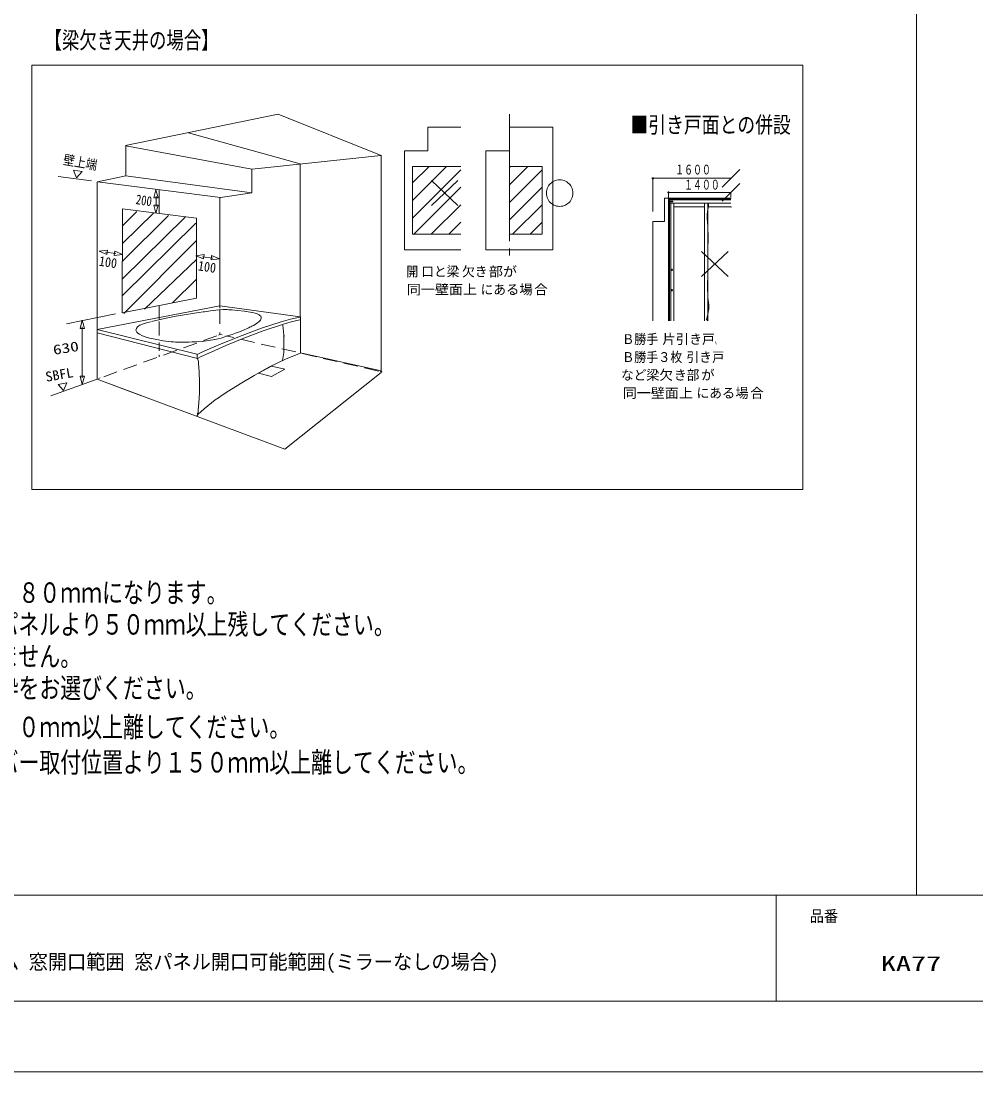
# Model space of a CAD drawing. Units: millimetres on the paper. Extents: x -305 to 305, y -152 to 152.
# Drawn here: x -177.8 to -42.8, y -148.5 to 0.1 of the extents above; entities that cross this region are included whole.
import ezdxf
from ezdxf.enums import TextEntityAlignment as Align

# ---------------------------------------------------------------- set-up
doc = ezdxf.new("R2010")
doc.units = ezdxf.units.MM
doc.linetypes.add('DASHED2', pattern=[3, 2, -1])
doc.linetypes.add('LONG_CHAIN', pattern=[21, 18, -1, 1, -1])
for name, color, linetype, lineweight in [('0-0_0', 7, 'Continuous', 9), ('0-1_VIEW0002', 7, 'Continuous', 9), ('0-2_1図面枠', 7, 'Continuous', 9), ('0-3_図面枠', 3, 'Continuous', 9), ('0-4_DEFPOINTS', 7, 'Continuous', 9)]:
    doc.layers.add(name, color=color, linetype=linetype, lineweight=lineweight)
doc.styles.add('ＭＳ ゴシック', font='')
doc.styles.get('ＭＳ ゴシック').set_extended_font_data('MS Gothic')

msp = doc.modelspace()

# ---------------------------------------------------------------- linework, layer by layer
at = {"layer": '0-0_0', "color": 4}
msp.add_line((-51.21, 138.502), (-51.21, -123.498), dxfattribs=at)
at = {"layer": '0-0_0', "linetype": 'LONG_CHAIN'}
msp.add_line((-108.74, -13.02), (-108.74, -33.187), dxfattribs=at)
at = {"layer": '0-0_0'}
for p, q in [((-115.617, -14.897), (-120.241, -14.897)), ((-120.241, -18.209), (-120.241, -14.897)), ((-108.74, -18.21), (-108.74, -14.897)), ((-145.139, -20.805), (-162.96, -17.508)), ((-126.925, -18.87), (-145.11, -20.815)), ((-120.241, -18.209), (-123.552, -18.209)), ((-112.053, -32.232), (-112.053, -18.21)), ((-108.74, -18.21), (-112.053, -18.21)), ((-117.618, -20.418), (-122.449, -25.248)), ((-120.096, -20.418), (-122.449, -22.77)), ((-115.617, -20.418), (-122.448, -20.418)), ((-122.448, -30.023), (-122.448, -20.418)), ((-106.117, -20.418), (-108.741, -23.041)), ((-108.74, -30.023), (-108.74, -20.418)), ((-108.596, -20.418), (-108.74, -20.562)), ((-167.819, -22.49), (-172.533, -21.863)), ((-145.139, -24.147), (-162.96, -21.776)), ((-115.617, -20.895), (-122.449, -27.727)), ((-104.117, -20.895), (-108.74, -25.519)), ((-77.417, -22.111), (-88.458, -22.111)), ((-88.458, -22.111), (-88.458, -26.819)), ((-86.802, -22.111), (-88.292, -22.111)), ((-76.176, -20.869), (-78.66, -23.353)), ((-149.592, -24.841), (-166.934, -22.587)), ((-158.263, -23.718), (-158.263, -27.073)), ((-115.617, -23.374), (-122.265, -30.023)), ((-116.007, -22.441), (-119.759, -25.964)), ((-119.759, -22.441), (-116.007, -25.964)), ((-104.117, -23.374), (-108.74, -27.998)), ((-76.176, -22.86), (-78.66, -25.345)), ((-158.687, -24.656), (-158.687, -26.108)), ((-149.646, -24.87), (-149.646, -40.195)), ((-79.736, -24.909), (-86.802, -24.909)), ((-86.802, -28.222), (-86.802, -24.909)), ((-86.25, -42.243), (-86.25, -25.02)), ((-77.417, -24.103), (-86.244, -24.103)), ((-86.244, -24.103), (-86.244, -26.445)), ((-86.244, -25.042), (-86.244, -42.243)), ((-86.228, -25.042), (-86.228, -42.243)), ((-86.217, -25.02), (-86.094, -25.02)), ((-86.216, -25.042), (-86.161, -25.042)), ((-86.158, -25.042), (-86.1, -25.042)), ((-86.084, -25.042), (-86.084, -42.243)), ((-84.588, -24.103), (-86.079, -24.103)), ((-77.417, -24.909), (-86.079, -24.909)), ((-86.079, -24.918), (-86.079, -25.02)), ((-77.417, -25.02), (-86.079, -25.02)), ((-86.073, -25.042), (-86.073, -25.197)), ((-77.417, -25.13), (-86.073, -25.13)), ((-77.417, -25.149), (-86.073, -25.149)), ((-86.073, -25.627), (-86.073, -25.197)), ((-79.736, -25.02), (-79.736, -24.909)), ((-79.515, -25.02), (-79.515, -24.909)), ((-77.417, -24.909), (-79.515, -24.909)), ((-77.417, -24.103), (-77.417, -24.765)), ((-115.617, -25.853), (-119.787, -30.023)), ((-104.117, -25.853), (-108.287, -30.023)), ((-77.417, -25.605), (-86.073, -25.605)), ((-85.94, -25.605), (-85.94, -42.243)), ((-85.94, -25.605), (-85.94, -42.243)), ((-85.477, -42.243), (-85.477, -25.605)), ((-81.138, -26.161), (-85.477, -26.161)), ((-81.138, -42.243), (-81.138, -25.605)), ((-80.696, -25.611), (-77.417, -25.611)), ((-77.417, -26.167), (-80.691, -26.167)), ((-154.571, -27.625), (-163.442, -36.334)), ((-156.923, -27.389), (-163.402, -33.816)), ((-161.391, -26.802), (-163.39, -28.8)), ((-159.039, -27.036), (-163.363, -31.297)), ((-88.458, -42.243), (-88.458, -28.222)), ((-86.802, -28.222), (-88.458, -28.222)), ((-153.072, -28.448), (-163.408, -38.662)), ((-115.617, -28.332), (-117.308, -30.023)), ((-104.117, -28.332), (-105.808, -30.023)), ((-152.983, -30.917), (-163.246, -41.212)), ((-115.617, -30.023), (-122.448, -30.023)), ((-164.347, -32.766), (-165.814, -32.571)), ((-77.807, -32.453), (-81.56, -35.976)), ((-81.56, -32.453), (-77.807, -35.976)), ((-152.895, -33.563), (-160.306, -40.625)), ((-150.661, -33.387), (-152.128, -33.192)), ((-85.852, -35.034), (-85.852, -35.062)), ((-85.698, -35.062), (-85.698, -35.034)), ((-152.983, -36.385), (-156.335, -39.736)), ((-85.852, -37.905), (-85.852, -37.933)), ((-85.698, -37.933), (-85.698, -37.905)), ((-158.263, -40.109), (-158.263, -41.801)), ((-171.357, -42.677), (-164.419, -41.266)), ((-149.646, -40.195), (-149.646, -40.459)), ((-158.263, -41.801), (-158.263, -42.065)), ((-169.123, -50.312), (-169.123, -43.131)), ((-167.002, -43.962), (-152.826, -47.57)), ((-149.603, -44.205), (-149.851, -44.296)), ((-149.646, -43.928), (-149.646, -44.193)), ((-149.345, -44.265), (-149.603, -44.205)), ((-158.263, -47.074), (-158.263, -47.338)), ((-152.888, -47.577), (-152.888, -47.045)), ((-173.576, -52.879), (-167.007, -50.528)), ((-167.006, -50.528), (-160.748, -52.879)), ((-166.584, -50.349), (-166.833, -50.439)), ((-126.731, -49.497), (-126.988, -49.438)), ((-71.017, -123.498), (-71.017, -138.498))]:
    msp.add_line(p, q, dxfattribs=at)
at = {"layer": '0-0_0', "linetype": 'DASHED2'}
for p, q in [((-149.646, -40.707), (-149.646, -43.433)), ((-158.263, -42.344), (-158.263, -46.518)), ((-150.105, -44.387), (-166.077, -50.165)), ((-127.248, -49.377), (-148.825, -44.385))]:
    msp.add_line(p, q, dxfattribs=at)
at = {"layer": '0-0_0'}
for points in [[(-126.864, -18.87), (-141.425, -13.02), (-162.98, -17.483)], [(-154.085, -15.692), (-138.303, -20.064), (-138.303, -41.716)], [(-112.053, -32.232), (-102.617, -32.232), (-102.617, -14.897), (-108.74, -14.897)], [(-162.959, -17.508), (-162.959, -21.776), (-166.934, -22.587)], [(-126.864, -18.825), (-126.864, -49.586), (-140.493, -60.433), (-167.006, -50.527), (-167.006, -22.587)], [(-115.617, -32.231), (-123.552, -32.231), (-123.552, -18.209)], [(-145.139, -20.805), (-145.139, -24.147), (-149.592, -24.841)], [(-108.74, -30.023), (-104.117, -30.023), (-104.117, -20.418), (-108.74, -20.418)], [(-88.541, -22.111), (-88.539, -22.092), (-88.532, -22.074), (-88.523, -22.059), (-88.51, -22.046), (-88.494, -22.036), (-88.477, -22.03), (-88.458, -22.028)], [(-88.458, -22.194), (-88.477, -22.192), (-88.494, -22.185), (-88.51, -22.176), (-88.523, -22.163), (-88.532, -22.147), (-88.539, -22.13), (-88.541, -22.111)], [(-88.458, -22.028), (-88.439, -22.03), (-88.421, -22.036), (-88.406, -22.046), (-88.393, -22.059), (-88.384, -22.074), (-88.377, -22.092), (-88.375, -22.111)], [(-88.375, -22.111), (-88.377, -22.13), (-88.384, -22.147), (-88.393, -22.163), (-88.406, -22.176), (-88.421, -22.185), (-88.439, -22.192), (-88.458, -22.194)], [(-77.417, -22.096), (-77.421, -22.096), (-77.424, -22.097), (-77.427, -22.099), (-77.429, -22.102), (-77.431, -22.104), (-77.432, -22.107), (-77.432, -22.111)], [(-77.432, -22.111), (-77.432, -22.114), (-77.431, -22.117), (-77.429, -22.12), (-77.427, -22.122), (-77.424, -22.124), (-77.421, -22.125), (-77.417, -22.126)], [(-77.403, -22.111), (-77.403, -22.107), (-77.404, -22.104), (-77.406, -22.102), (-77.408, -22.099), (-77.411, -22.097), (-77.414, -22.096), (-77.417, -22.096)], [(-77.417, -22.126), (-77.414, -22.125), (-77.411, -22.124), (-77.408, -22.122), (-77.406, -22.12), (-77.404, -22.117), (-77.403, -22.114), (-77.403, -22.111)], [(-101.628, -22.326), (-101.844, -22.339), (-102.058, -22.376), (-102.26, -22.435), (-102.453, -22.517), (-102.634, -22.618), (-102.802, -22.738), (-102.955, -22.876), (-103.092, -23.029), (-103.213, -23.197), (-103.314, -23.377), (-103.396, -23.57), (-103.455, -23.772), (-103.492, -23.986), (-103.505, -24.202)], [(-99.752, -24.202), (-99.764, -23.986), (-99.801, -23.772), (-99.861, -23.57), (-99.943, -23.377), (-100.044, -23.197), (-100.164, -23.029), (-100.301, -22.876), (-100.455, -22.738), (-100.623, -22.618), (-100.803, -22.517), (-100.996, -22.435), (-101.198, -22.376), (-101.412, -22.339), (-101.628, -22.326)], [(-103.505, -24.202), (-103.492, -24.418), (-103.455, -24.632), (-103.396, -24.834), (-103.314, -25.027), (-103.213, -25.207), (-103.092, -25.375), (-102.955, -25.529), (-102.802, -25.666), (-102.634, -25.786), (-102.453, -25.887), (-102.26, -25.969), (-102.058, -26.029), (-101.844, -26.066), (-101.628, -26.078)], [(-101.628, -26.078), (-101.412, -26.066), (-101.198, -26.029), (-100.996, -25.969), (-100.803, -25.887), (-100.623, -25.786), (-100.455, -25.666), (-100.301, -25.529), (-100.164, -25.375), (-100.044, -25.207), (-99.943, -25.027), (-99.861, -24.834), (-99.801, -24.632), (-99.764, -24.418), (-99.752, -24.202)], [(-86.327, -24.103), (-86.325, -24.084), (-86.319, -24.066), (-86.309, -24.051), (-86.296, -24.038), (-86.281, -24.028), (-86.263, -24.022), (-86.244, -24.02)], [(-86.244, -24.185), (-86.263, -24.183), (-86.281, -24.177), (-86.296, -24.167), (-86.309, -24.155), (-86.319, -24.139), (-86.325, -24.122), (-86.327, -24.103)], [(-86.244, -25.027), (-86.248, -25.028), (-86.251, -25.029), (-86.254, -25.03), (-86.256, -25.033), (-86.258, -25.036), (-86.259, -25.039), (-86.259, -25.042)], [(-86.259, -25.042), (-86.259, -25.046), (-86.258, -25.049), (-86.256, -25.051), (-86.254, -25.054), (-86.251, -25.055), (-86.248, -25.057), (-86.244, -25.057)], [(-86.244, -24.02), (-86.225, -24.022), (-86.208, -24.028), (-86.192, -24.038), (-86.179, -24.051), (-86.169, -24.066), (-86.163, -24.084), (-86.161, -24.103)], [(-86.161, -24.103), (-86.163, -24.122), (-86.169, -24.139), (-86.179, -24.155), (-86.192, -24.167), (-86.208, -24.177), (-86.225, -24.183), (-86.244, -24.185)], [(-86.229, -25.042), (-86.229, -25.039), (-86.231, -25.036), (-86.232, -25.033), (-86.235, -25.03), (-86.238, -25.029), (-86.241, -25.028), (-86.244, -25.027)], [(-86.244, -25.057), (-86.241, -25.057), (-86.238, -25.055), (-86.235, -25.054), (-86.232, -25.051), (-86.231, -25.049), (-86.229, -25.046), (-86.229, -25.042)], [(-77.417, -24.088), (-77.421, -24.089), (-77.424, -24.09), (-77.427, -24.091), (-77.429, -24.093), (-77.431, -24.096), (-77.432, -24.099), (-77.432, -24.103)], [(-77.432, -24.103), (-77.432, -24.106), (-77.431, -24.109), (-77.429, -24.112), (-77.427, -24.114), (-77.424, -24.116), (-77.421, -24.117), (-77.417, -24.118)], [(-77.417, -24.894), (-77.421, -24.895), (-77.424, -24.896), (-77.427, -24.898), (-77.429, -24.9), (-77.431, -24.903), (-77.432, -24.906), (-77.432, -24.91)], [(-77.432, -24.91), (-77.432, -24.913), (-77.431, -24.916), (-77.429, -24.919), (-77.427, -24.921), (-77.424, -24.923), (-77.421, -24.924), (-77.417, -24.925)], [(-77.403, -24.103), (-77.403, -24.099), (-77.404, -24.096), (-77.406, -24.093), (-77.408, -24.091), (-77.411, -24.09), (-77.414, -24.089), (-77.417, -24.088)], [(-77.417, -24.118), (-77.414, -24.117), (-77.411, -24.116), (-77.408, -24.114), (-77.406, -24.112), (-77.404, -24.109), (-77.403, -24.106), (-77.403, -24.103)], [(-77.403, -24.91), (-77.403, -24.906), (-77.404, -24.903), (-77.406, -24.9), (-77.408, -24.898), (-77.411, -24.896), (-77.414, -24.895), (-77.417, -24.894)], [(-77.417, -24.925), (-77.414, -24.924), (-77.411, -24.923), (-77.408, -24.921), (-77.406, -24.919), (-77.404, -24.916), (-77.403, -24.913), (-77.403, -24.91)], [(-77.417, -26.152), (-77.421, -26.152), (-77.424, -26.153), (-77.427, -26.155), (-77.429, -26.157), (-77.431, -26.16), (-77.432, -26.163), (-77.432, -26.167)], [(-77.432, -26.167), (-77.432, -26.17), (-77.431, -26.173), (-77.429, -26.176), (-77.427, -26.178), (-77.424, -26.18), (-77.421, -26.181), (-77.417, -26.181)], [(-77.403, -26.167), (-77.403, -26.163), (-77.404, -26.16), (-77.406, -26.157), (-77.408, -26.155), (-77.411, -26.153), (-77.414, -26.152), (-77.417, -26.152)], [(-77.417, -26.181), (-77.414, -26.181), (-77.411, -26.18), (-77.408, -26.178), (-77.406, -26.176), (-77.404, -26.173), (-77.403, -26.17), (-77.403, -26.167)], [(-88.458, -28.207), (-88.461, -28.207), (-88.465, -28.209), (-88.467, -28.21), (-88.47, -28.213), (-88.471, -28.215), (-88.472, -28.219), (-88.473, -28.222)], [(-88.473, -28.222), (-88.472, -28.225), (-88.471, -28.228), (-88.47, -28.231), (-88.467, -28.233), (-88.465, -28.235), (-88.461, -28.236), (-88.458, -28.237)], [(-88.443, -28.222), (-88.443, -28.219), (-88.444, -28.215), (-88.446, -28.213), (-88.448, -28.21), (-88.451, -28.209), (-88.454, -28.207), (-88.458, -28.207)], [(-88.458, -28.237), (-88.454, -28.236), (-88.451, -28.235), (-88.448, -28.233), (-88.446, -28.231), (-88.444, -28.228), (-88.443, -28.225), (-88.443, -28.222)], [(-85.852, -35.035), (-85.85, -35.017), (-85.844, -35), (-85.835, -34.986), (-85.823, -34.974), (-85.809, -34.965), (-85.793, -34.959), (-85.775, -34.957)], [(-85.775, -35.139), (-85.793, -35.137), (-85.809, -35.132), (-85.823, -35.122), (-85.835, -35.11), (-85.844, -35.096), (-85.85, -35.08), (-85.852, -35.062)], [(-85.775, -34.957), (-85.757, -34.959), (-85.741, -34.965), (-85.727, -34.974), (-85.715, -34.986), (-85.706, -35), (-85.7, -35.017), (-85.698, -35.035)], [(-85.698, -35.062), (-85.7, -35.08), (-85.706, -35.096), (-85.715, -35.11), (-85.727, -35.122), (-85.741, -35.132), (-85.757, -35.137), (-85.775, -35.139)], [(-85.852, -37.906), (-85.85, -37.888), (-85.844, -37.872), (-85.835, -37.857), (-85.823, -37.845), (-85.809, -37.836), (-85.793, -37.83), (-85.775, -37.828)], [(-85.775, -38.01), (-85.793, -38.008), (-85.809, -38.002), (-85.823, -37.993), (-85.835, -37.981), (-85.844, -37.967), (-85.85, -37.951), (-85.852, -37.933)], [(-85.775, -37.828), (-85.757, -37.83), (-85.741, -37.836), (-85.727, -37.845), (-85.715, -37.857), (-85.706, -37.872), (-85.7, -37.888), (-85.698, -37.906)], [(-85.698, -37.933), (-85.7, -37.951), (-85.706, -37.967), (-85.715, -37.981), (-85.727, -37.993), (-85.741, -38.002), (-85.757, -38.008), (-85.775, -38.01)], [(-152.928, -46.975), (-167.002, -43.5), (-149.646, -40.125), (-138.292, -41.691)], [(-151.811, -40.98), (-152.021, -41.006), (-152.611, -41.085), (-153.527, -41.221), (-154.711, -41.416), (-156.109, -41.672), (-157.663, -41.993), (-159.319, -42.382)], [(-149.182, -40.678), (-149.745, -40.703), (-150.219, -40.74), (-150.618, -40.785), (-150.961, -40.835), (-151.263, -40.886), (-151.541, -40.936), (-151.811, -40.98)], [(-147.915, -40.72), (-148.161, -40.704), (-148.411, -40.693), (-148.649, -40.686), (-148.86, -40.682), (-149.029, -40.679), (-149.141, -40.678), (-149.182, -40.678)], [(-148.028, -40.709), (-147.125, -40.785), (-146.22, -40.885), (-145.375, -41.018), (-145.011, -41.095), (-144.654, -41.192), (-144.384, -41.286), (-144.12, -41.416), (-143.99, -41.503), (-143.883, -41.612), (-143.836, -41.699), (-143.814, -41.876), (-143.864, -42.05)], [(-156.535, -45.227), (-157.671, -45.08), (-158.802, -44.881), (-159.583, -44.696), (-160.346, -44.469), (-160.692, -44.344), (-161.023, -44.175), (-161.233, -44.021), (-161.391, -43.866), (-161.5, -43.689), (-161.526, -43.565), (-161.508, -43.448), (-161.457, -43.334), (-161.29, -43.127), (-161.128, -42.995), (-160.956, -42.892), (-160.588, -42.737), (-160.042, -42.561), (-159.485, -42.423)], [(-138.364, -41.729), (-139.682, -42.036), (-140.985, -42.399), (-143.767, -43.304), (-146.503, -44.322), (-148.988, -45.328), (-151.018, -46.2), (-152.386, -46.813), (-152.888, -47.045)], [(-138.338, -42.122), (-139.59, -42.415), (-140.828, -42.767), (-143.554, -43.679), (-146.29, -44.724), (-148.811, -45.769), (-150.891, -46.681), (-152.305, -47.325), (-152.826, -47.57)], [(-144.912, -42.921), (-144.946, -42.938), (-145.034, -42.981), (-145.16, -43.042), (-145.306, -43.113), (-145.455, -43.185), (-145.589, -43.248), (-145.691, -43.295)], [(-143.864, -42.05), (-143.937, -42.169), (-144.03, -42.286), (-144.148, -42.403), (-144.291, -42.523), (-144.465, -42.648), (-144.671, -42.78), (-144.912, -42.921)], [(-140.79, -47.887), (-140.602, -46.768), (-140.602, -44.31), (-140.768, -42.88)], [(-126.863, -49.354), (-138.263, -46.785), (-138.263, -41.69)], [(-145.691, -43.295), (-146.327, -43.571), (-146.902, -43.807), (-147.434, -44.012), (-147.941, -44.194), (-148.442, -44.363), (-148.953, -44.528), (-149.493, -44.697)], [(-140.542, -44.41), (-140.542, -44.411), (-140.542, -44.415), (-140.543, -44.42), (-140.543, -44.427), (-140.543, -44.435), (-140.542, -44.445), (-140.541, -44.456)], [(-154.198, -45.267), (-154.559, -45.284), (-154.913, -45.294), (-155.258, -45.296), (-155.594, -45.291), (-155.919, -45.278), (-156.233, -45.257), (-156.535, -45.227)], [(-149.493, -44.697), (-149.92, -44.817), (-150.352, -44.916), (-151.257, -45.07), (-152.143, -45.17), (-152.944, -45.23), (-153.597, -45.258), (-154.037, -45.267), (-154.198, -45.267)], [(-149.863, -53.142), (-149.468, -52.876), (-148.39, -52.17), (-146.786, -51.162), (-144.812, -49.988), (-142.628, -48.786), (-140.39, -47.694), (-139.333, -47.244), (-138.255, -46.848)], [(-152.845, -55.456), (-152.783, -55.332), (-152.746, -55.197), (-152.713, -54.91), (-152.614, -53.843), (-152.553, -52.45), (-152.537, -50.929), (-152.573, -49.478), (-152.667, -48.292), (-152.702, -48.014), (-152.762, -47.743), (-152.826, -47.57)], [(-152.931, -55.733), (-152.715, -55.482), (-152.353, -55.134), (-151.887, -54.724), (-151.362, -54.286), (-150.82, -53.853), (-150.306, -53.461), (-149.863, -53.142)]]:
    msp.add_lwpolyline(points, dxfattribs=at)
for points in [[(-169.143, -21.16), (-170.355, -20.946), (-169.921, -22.033)], [(-158.392, -24.866), (-159.007, -24.866), (-158.7, -23.718)], [(-163.478, -41.148), (-163.449, -41.148), (-152.953, -39.044), (-152.983, -39.044), (-152.983, -27.743), (-163.429, -26.417)], [(-163.478, -41.148), (-163.449, -41.148), (-152.953, -39.044), (-152.983, -39.044), (-152.983, -27.743), (-163.429, -26.417)], [(-158.392, -25.898), (-159.007, -25.898), (-158.7, -27.046)], [(-85.895, -25.334), (-85.895, -25.444), (-85.619, -25.444), (-85.619, -25.334)], [(-80.696, -25.605), (-80.63, -25.694), (-80.593, -25.793), (-80.583, -26.021), (-80.694, -26.529), (-80.791, -27.164), (-80.796, -27.76), (-80.693, -28.906), (-80.65, -30.514), (-80.692, -32.156), (-80.691, -35.696), (-80.691, -38.946), (-80.691, -41.322), (-80.691, -42.243), (-80.792, -42.215), (-80.845, -42.138), (-80.857, -42.063), (-80.85, -41.941), (-80.693, -41.322), (-80.555, -40.589), (-80.548, -39.987), (-80.694, -38.945), (-80.754, -37.38), (-80.695, -35.695), (-80.696, -32.154), (-80.696, -28.904), (-80.696, -26.527)], [(-165.645, -32.891), (-165.564, -32.281), (-166.741, -32.435)], [(-163.416, -32.877), (-164.594, -33.03), (-164.513, -32.421)], [(-151.959, -33.512), (-151.878, -32.902), (-153.055, -33.056)], [(-149.73, -33.498), (-150.908, -33.652), (-150.827, -33.042)], [(-169.417, -43.341), (-168.802, -43.341), (-169.11, -42.194)], [(-142.347, -48.676), (-140.483, -49.085), (-142.364, -50.133), (-144.185, -49.664)], [(-169.417, -50.101), (-168.802, -50.101), (-169.11, -51.249)], [(-171.308, -51.054), (-172.52, -51.268), (-171.742, -52.14)]]:
    msp.add_lwpolyline(points, close=True, dxfattribs=at)
at = {"layer": '0-1_VIEW0002'}
for p, q in [((-176.244, -6.098), (-176.244, -66.098)), ((-176.244, -6.098), (-67.244, -6.098)), ((-67.244, -6.098), (-67.244, -66.098)), ((-176.244, -66.098), (-67.244, -66.098))]:
    msp.add_line(p, q, dxfattribs=at)
at = {"layer": '0-3_図面枠'}
msp.add_line((-291.017, -123.498), (108.983, -123.498), dxfattribs=at)
msp.add_lwpolyline([(-291.017, -138.498), (108.983, -138.498), (108.983, 138.502), (-291.017, 138.502)], close=True, dxfattribs=at)
at = {"layer": '0-4_DEFPOINTS'}
msp.add_line((118.983, -148.498), (-301.017, -148.498), dxfattribs=at)

# ---------------------------------------------------------------- texts
at = {"layer": '0-0_0', "style": 'ＭＳ ゴシック'}
for s, height, width, p in [('【梁欠き天井の場合】', 2.405, 0.75, (-174.44, -4.502)), ('■引き戸面との併設', 2.308, 0.8, (-91.629, -16.389)), ('１６００', 1.385, 0.65, (-85.3, -21.983)), ('１４００', 1.385, 0.65, (-84.047, -24.117)), ('開', 1.385, 0.9, (-123.317, -36.402)), ('口と梁', 1.385, 0.95, (-121.186, -36.402)), ('欠き', 1.385, 0.95, (-115.417, -36.402)), ('部が', 1.385, 1.05, (-111.632, -36.402)), ('同一壁面上', 1.385, 1.05, (-123.236, -38.943)), ('にあ', 1.385, 0.95, (-112.803, -38.943)), ('Ｂ勝手', 1.385, 0.9, (-92.792, -45.957)), ('き戸', 1.385, 0.95, (-83.309, -45.957)), ('、', 1.385, 0.3, (-79.67, -45.957)), ('Ｂ勝手３枚', 1.385, 0.9, (-92.79, -48.496)), ('引き', 1.385, 0.95, (-83.71, -48.496)), ('戸', 1.385, 0.9, (-80.062, -48.496)), ('き部', 1.385, 0.95, (-85.47, -51.034)), ('など', 1.385, 0.95, (-92.953, -51.034)), ('同一壁面上', 1.385, 1.05, (-92.715, -53.578)), ('にあ', 1.385, 0.95, (-82.282, -53.578))]:
    msp.add_text(s, height=height, dxfattribs=dict(at, width=width)).set_placement(p, align=Align.BOTTOM_LEFT)
for s, rotation, width, p in [('壁上端', 350.1, 0.85, (-171.951, -20.518)), ('200', 351.5, 0.8, (-161.675, -26.151)), ('100', 351.5, 0.9, (-166.884, -34.873)), ('100', 351.5, 0.9, (-152.891, -35.528)), ('630', 9.3, 1.3, (-173.062, -47.496)), ('SBFL', 9.9, 1.05, (-174.109, -51.301))]:
    msp.add_text(s, height=1.385, rotation=rotation, dxfattribs=dict(at, width=width)).set_placement(p, align=Align.BOTTOM_LEFT)
for s, height, p in [('る場', 1.386, (-109.223, -38.943)), ('合', 1.386, (-105.215, -38.943)), ('片引', 1.385, (-87.105, -45.957)), ('梁欠', 1.385, (-89.403, -51.034)), ('が', 1.385, (-81.618, -51.034)), ('る場', 1.386, (-78.701, -53.578)), ('合', 1.386, (-74.694, -53.578))]:
    msp.add_text(s, height=height, dxfattribs=at).set_placement(p, align=Align.BOTTOM_LEFT)
at = {"layer": '0-1_VIEW0002', "style": 'ＭＳ ゴシック', "width": 0.75}
for s, p in [('※１．壁パネル１枚開口の場合は、両端内寸より８０ｍｍになります。', (-243.153, -83.012)), ('\u3000\u3000\u3000壁パネル２枚にまたがる場合は、分割部パネルより５０ｍｍ以上残してください。', (-243.153, -87.508)), ('\u3000\u3000\u3000壁パネル３枚にまたいでの窓開口はできません。', (-243.153, -92.004)), ('\u3000\u3000\u3000全幅開口にする場合は、全幅開口用の窓枠をお選びください。', (-243.153, -96.5)), ('※２．壁付照明の場合は、照明取付位置より２００ｍｍ以上離してください。', (-243.153, -102.012)), ('※３．窓の下に握りバーを設置の場合は、握りバー取付位置より１５０ｍｍ以上離してください。', (-243.153, -107.012))]:
    msp.add_text(s, height=2.889, dxfattribs=at).set_placement(p, align=Align.BOTTOM_LEFT)
at = {"layer": '0-2_1図面枠', "style": 'ＭＳ ゴシック'}
for s, height, width, p in [('品番', 1.628, 0.9, (-66.276, -127.759)), ('ノウム 窓開口範囲 窓パネル開口可能範囲(ミラーなしの場合)', 2.092, 0.95, (-186.165, -134.59)), ('KA77', 2.092, 1.5, (-56.239, -134.836))]:
    msp.add_text(s, height=height, dxfattribs=dict(at, width=width)).set_placement(p, align=Align.BOTTOM_LEFT)

doc.saveas('drawing.dxf')
